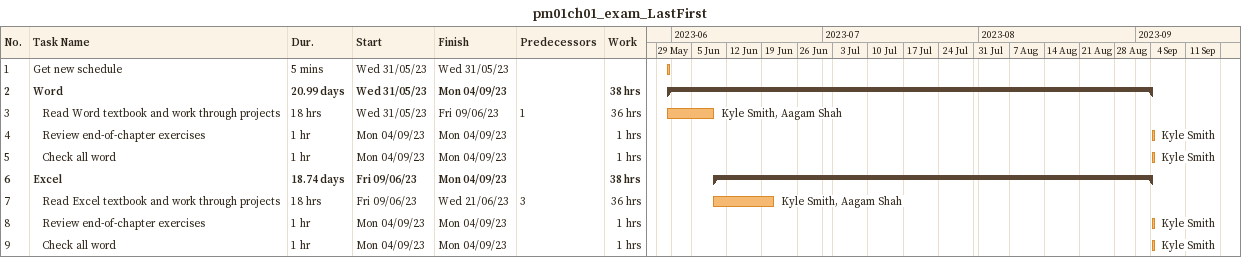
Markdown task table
pm01ch01_exam_LastFirst

| ID | Level | Task | Duration | Start | Finish | Predecessors | Resources | Work (h) |
|---|---|---|---|---|---|---|---|---|
| 1 | 1 | Get new schedule | 5min | 2023-05-31 | 2023-05-31 |  |  |  |
| 2 | 1 | **Word** | 20.99d | 2023-05-31 | 2023-09-04 |  |  | 38 |
| 3 | 2 | Read Word textbook and work through projects | 18h | 2023-05-31 | 2023-06-09 | 1 | Kyle Smith, Aagam Shah | 36 |
| 4 | 2 | Review end-of-chapter exercises | 1h | 2023-09-04 | 2023-09-04 |  | Kyle Smith | 1 |
| 5 | 2 | Check all word | 1h | 2023-09-04 | 2023-09-04 |  | Kyle Smith | 1 |
| 6 | 1 | **Excel** | 18.74d | 2023-06-09 | 2023-09-04 |  |  | 38 |
| 7 | 2 | Read Excel textbook and work through projects | 18h | 2023-06-09 | 2023-06-21 | 3 | Kyle Smith, Aagam Shah | 36 |
| 8 | 2 | Review end-of-chapter exercises | 1h | 2023-09-04 | 2023-09-04 |  | Kyle Smith | 1 |
| 9 | 2 | Check all word | 1h | 2023-09-04 | 2023-09-04 |  | Kyle Smith | 1 |
